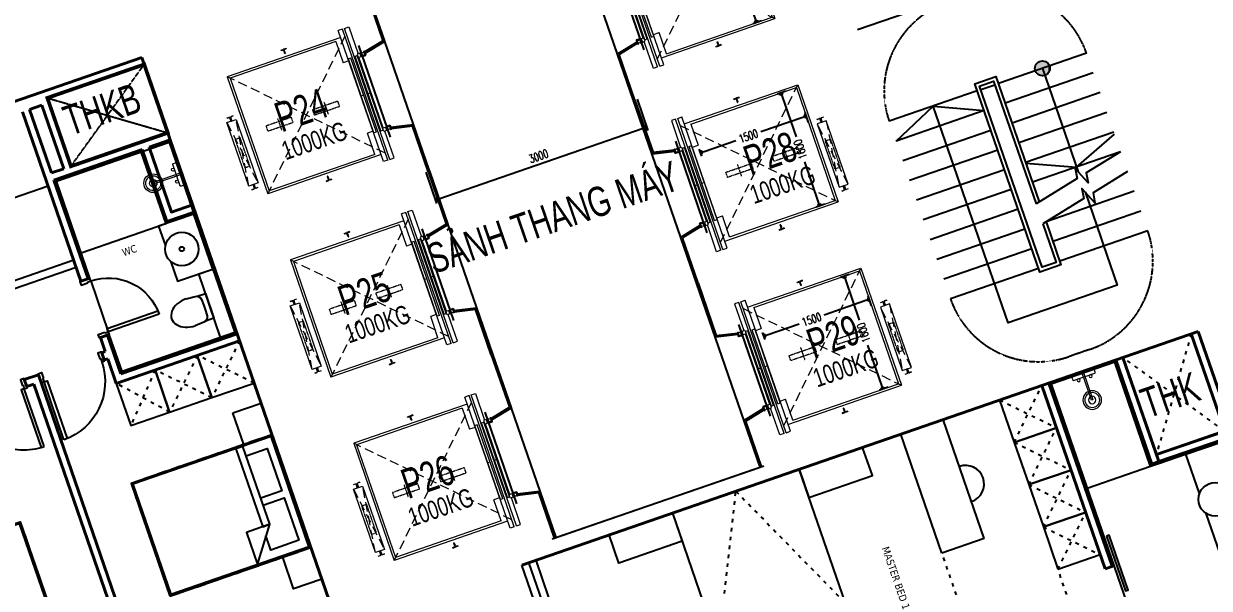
# Model space of a CAD drawing. Header units: millimetres. Extents: x -361654186 to 361255443, y -278569811 to 278836587.
# Drawn here: x -70560 to -54653, y 35943 to 43514 of the extents above; entities that cross this region are included whole.
import ezdxf
from ezdxf.enums import TextEntityAlignment as Align
from ezdxf.xclip import XClip

# ---------------------------------------------------------------- set-up
doc = ezdxf.new("R2010")
doc.units = ezdxf.units.MM
doc.header["$MEASUREMENT"] = 0
doc.header["$XCLIPFRAME"] = 0
for name, pattern in [('220126_HDN_HBA typical plan$0$HIDDEN', [0.375, 0.25, -0.125]), ('ACAD_ISO03W100', [30, 12, -18]), ('Xref_ST_MBDV Cot vach 30.7.2022$0$CENTERX2', [4, 2.5, -0.5, 0.5, -0.5]), ('Xref_ST_MBDV Cot vach 30.7.2022$0$HIDDEN', [0.375, 0.25, -0.125]), ('Xref_ST_MBDV Cot vach 30.7.2022$0$PHANTOMX2', [5, 2.5, -0.5, 0.5, -0.5, 0.5, -0.5])]:
    doc.linetypes.add(name, pattern=pattern)
for name, color, linetype, lineweight in [('00_duong_QH', 7, 'Continuous', 9), ('A-NoiThat', 39, 'Continuous', 13), ('KT-Net cat', 1, 'Continuous', 40), ('Xref_ST_MBDV Cot vach 30.7.2022$0$KT-Noi that', 36, 'Continuous', 9)]:
    doc.layers.add(name, color=color, linetype=linetype, lineweight=lineweight)
for name, color, linetype in [('1VinaPVC-Text', 9, 'Continuous'), ('220403_HDN_Penthouse Plan$0$220207_HDN_HBA_PH_PM$0$A-_FURT-LOOSE_E_N', 8, 'Continuous'), ('A-_FURN----_E-_N', 251, 'Continuous'), ('ccu12-Thay', 7, 'Continuous'), ('IDEA - dim', 251, 'Continuous'), ('KT-Net manh', 139, 'Continuous'), ('Xref_ST_MBDV Cot vach 30.7.2022$0$A-FLOR-STRS-ARROW', 8, 'Continuous'), ('Xref_ST_MBDV Cot vach 30.7.2022$0$KT-Khuat', 9, 'Xref_ST_MBDV Cot vach 30.7.2022$0$HIDDEN'), ('Xref_ST_MBDV Cot vach 30.7.2022$0$KT-Net manh', 139, 'Continuous'), ('Xref_ST_MBDV Cot vach 30.7.2022$0$KT-Text', 7, 'Continuous'), ('Xref_ST_MBDV Cot vach 30.7.2022$0$KT-Thay', 7, 'Continuous'), ('Xref_ST_MBDV Cot vach 30.7.2022$0$KT-Tuong', 1, 'Continuous')]:
    doc.layers.add(name, color=color, linetype=linetype)
doc.styles.add('Tahoma', font='tahoma.ttf')
doc.styles.add('Xref_ST_MBDV Cot vach 30.7.2022$0$Arial', font='arial.ttf', dxfattribs={"width": 0.7})
doc.styles.add('Xref_ST_MBDV Cot vach 30.7.2022$0$DIM', font='vnsimli.shx', dxfattribs={"width": 0.7})
doc.styles.add('Xref_ST_MBDV Cot vach 30.7.2022$0$xref.N.Cot vach tang N2$0$DIM', font='vnsimli.shx', dxfattribs={"width": 0.7})
doc.dimstyles.new('Xref_ST_MBDV Cot vach 30.7.2022$0$CCU 1-100 A1', dxfattribs={"dimscale": 100, "dimtxt": 2.2, "dimasz": 1, "dimexe": 1, "dimexo": 0, "dimgap": 1, "dimtad": 1, "dimdec": 0, "dimdsep": 46, "dimtxsty": 'Xref_ST_MBDV Cot vach 30.7.2022$0$DIM', "dimblk1": 'Xref_ST_MBDV Cot vach 30.7.2022$0$_ARCHTICK', "dimblk2": 'Xref_ST_MBDV Cot vach 30.7.2022$0$_ARCHTICK', "dimsah": 1, "dimcen": 0, "dimdle": 1, "dimclrd": 256, "dimclre": 256, "dimclrt": 31, "dimadec": 0, "dimazin": 0, "dimtfac": 1, "dimtdec": 0, "dimtix": 1, "dimtmove": 2, "dimatfit": 3, "dimldrblk": 'Xref_ST_MBDV Cot vach 30.7.2022$0$_ARCHTICK', "dimfxl": 8, "dimtolj": 1, "dimarcsym": 0})
doc.dimstyles.new('Xref_ST_MBDV Cot vach 30.7.2022$0$xref.N.Cot vach tang N2$0$CCU 1-100 A1', dxfattribs={"dimscale": 100, "dimtxt": 2.2, "dimasz": 1, "dimexe": 1, "dimexo": 0, "dimgap": 1, "dimtad": 1, "dimdec": 0, "dimdsep": 46, "dimtxsty": 'Xref_ST_MBDV Cot vach 30.7.2022$0$xref.N.Cot vach tang N2$0$DIM', "dimblk1": 'Xref_ST_MBDV Cot vach 30.7.2022$0$xref.N.Cot vach tang N2$0$_ARCHTICK', "dimblk2": 'Xref_ST_MBDV Cot vach 30.7.2022$0$xref.N.Cot vach tang N2$0$_ARCHTICK', "dimsah": 1, "dimcen": 0, "dimdle": 1, "dimclrd": 256, "dimclre": 256, "dimclrt": 31, "dimadec": 0, "dimazin": 0, "dimtfac": 1, "dimtdec": 0, "dimtix": 1, "dimtmove": 2, "dimatfit": 3, "dimldrblk": 'Xref_ST_MBDV Cot vach 30.7.2022$0$xref.N.Cot vach tang N2$0$_ARCHTICK', "dimfxl": 8, "dimtolj": 1, "dimarcsym": 0})

# ---------------------------------------------------------------- blocks, each defined once
blk = doc.blocks.new('Xref_ST_MBDV Cot vach 30.7.2022$0$_Open90')
at = {"color": 0, "linetype": 'ByBlock', "lineweight": -2}
for p, q in [((0, 0), (-1, 0)), ((-0.5, 0.5), (0, 0)), ((0, 0), (-0.5, -0.5))]:
    blk.add_line(p, q, dxfattribs=at)
blk = doc.blocks.new('*D16')
at = {"layer": 'Defpoints', "color": 5, "transparency": 16777216}
for p, q in [((-2230, 1494), (-2230, 1596)), ((-730, 1457), (-730, 1596)), ((-2180, 1546), (-1728, 1546)), ((-780, 1546), (-1372, 1546))]:
    blk.add_line(p, q, dxfattribs=at)
at = {"layer": 'Defpoints', "color": 0, "transparency": 16777216}
for p in [(-2230, 1546), (-2230, 1494, 0), (-730, 1457, 0)]:
    blk.add_point(p, dxfattribs=at)
at = {"layer": 'Defpoints', "color": 5, "transparency": 16777216, "xscale": 50, "yscale": 50, "zscale": 50, "rotation": 180}
blk.add_blockref('Xref_ST_MBDV Cot vach 30.7.2022$0$_Open90', (-2230, 1546), dxfattribs=at)
at = {"layer": 'Defpoints', "color": 5, "transparency": 16777216, "xscale": 50, "yscale": 50, "zscale": 50}
blk.add_blockref('Xref_ST_MBDV Cot vach 30.7.2022$0$_Open90', (-730, 1546), dxfattribs=at)
at = {"layer": 'Defpoints', "color": 5, "transparency": 16777216, "insert": (-1550, 1546), "char_height": 110, "attachment_point": 5, "style": 'Xref_ST_MBDV Cot vach 30.7.2022$0$DIM'}
blk.add_mtext('\\A1;1500', dxfattribs=at)
blk = doc.blocks.new('Xref_ST_MBDV Cot vach 30.7.2022$0$_ARCHTICK')
at = {"color": 0, "linetype": 'ByBlock', "const_width": 0.15}
blk.add_lwpolyline([(-0.5, -0.5), (0.5, 0.5)], dxfattribs=at)
blk = doc.blocks.new('*D17')
at = {"layer": 'Defpoints', "color": 5, "transparency": 16777216}
for p, q in [((-879, 1950), (-1000, 1950)), ((-950, 1900), (-950, 1328)), ((-950, 400), (-950, 972)), ((-879, 350), (-1000, 350))]:
    blk.add_line(p, q, dxfattribs=at)
at = {"layer": 'Defpoints', "color": 0, "transparency": 16777216}
for p in [(-879, 1950, 0), (-950, 350), (-879, 350, 0)]:
    blk.add_point(p, dxfattribs=at)
at = {"layer": 'Defpoints', "color": 5, "transparency": 16777216, "xscale": 50, "yscale": 50, "zscale": 50}
for p, rotation in [((-950, 1950), 90), ((-950, 350), 270)]:
    blk.add_blockref('Xref_ST_MBDV Cot vach 30.7.2022$0$_Open90', p, dxfattribs=dict(at, rotation=rotation))
at = {"layer": 'Defpoints', "color": 5, "transparency": 16777216, "insert": (-950, 1150), "char_height": 110, "attachment_point": 5, "rotation": 90, "style": 'Xref_ST_MBDV Cot vach 30.7.2022$0$DIM'}
blk.add_mtext('\\A1;1600', dxfattribs=at)
blk = doc.blocks.new('Xref_ST_MBDV Cot vach 30.7.2022$0$xref.N.Cot vach tang N2$0$_Open90')
at = {"color": 0, "linetype": 'ByBlock', "lineweight": -2}
for p, q in [((0, 0), (-1, 0)), ((-0.5, 0.5), (0, 0)), ((0, 0), (-0.5, -0.5))]:
    blk.add_line(p, q, dxfattribs=at)
blk = doc.blocks.new('*D42')
at = {"layer": 'Defpoints', "color": 5, "transparency": 16777216}
for p, q in [((-62329, 42501), (-62184, 42081)), ((-64989, 41166), (-62247, 42112)), ((-65165, 41522), (-65020, 41102))]:
    blk.add_line(p, q, dxfattribs=at)
at = {"layer": 'Defpoints', "color": 0, "transparency": 16777216}
for p in [(-62329, 42501), (-62200, 42128), (-65165, 41522)]:
    blk.add_point(p, dxfattribs=at)
at = {"layer": 'Defpoints', "color": 5, "transparency": 16777216, "xscale": 50, "yscale": 50, "zscale": 50}
for p, rotation in [((-62200, 42128), 19.04747130685708), ((-65036, 41149), 199.0474713068571)]:
    blk.add_blockref('Xref_ST_MBDV Cot vach 30.7.2022$0$xref.N.Cot vach tang N2$0$_Open90', p, dxfattribs=dict(at, rotation=rotation))
at = {"layer": 'Defpoints', "color": 5, "transparency": 16777216, "insert": (-63652, 41738), "char_height": 110, "attachment_point": 5, "rotation": 19.0475, "style": 'Xref_ST_MBDV Cot vach 30.7.2022$0$xref.N.Cot vach tang N2$0$DIM'}
blk.add_mtext('\\A1;3000', dxfattribs=at)
blk = doc.blocks.new('Xref_ST_MBDV Cot vach 30.7.2022$0$xref.N.Cot vach tang N2$0$_ARCHTICK')
at = {"color": 0, "linetype": 'ByBlock', "const_width": 0.15}
blk.add_lwpolyline([(-0.5, -0.5), (0.5, 0.5)], dxfattribs=at)
blk = doc.blocks.new('ĂERWER')
at = {"layer": 'Xref_ST_MBDV Cot vach 30.7.2022$0$KT-Text', "style": 'Xref_ST_MBDV Cot vach 30.7.2022$0$Arial', "width": 0.7}
for s, rotation, p in [('P24', 19.0468, (-66815, 41905)), ('P28', 19.0475, (-60524, 41326)), ('P25', 19.0468, (-65966, 39447)), ('P29', 19.0475, (-59677, 38868)), ('P26', 19.0468, (-65118, 36989))]:
    blk.add_text(s, height=400, rotation=rotation, dxfattribs=at).set_placement(p, align=Align.CENTER)
for rotation, p in [(19.0468, (-67087, 41420)), (19.0475, (-60805, 40831)), (19.0468, (-66239, 38963)), (19.0475, (-59957, 38373)), (19.0468, (-65390, 36505))]:
    blk.add_text('1000KG', height=250, rotation=rotation, dxfattribs=at).set_placement(p)
blk = doc.blocks.new('*U177')
at = {"layer": 'A-_FURN----_E-_N', "linetype": 'Continuous'}
for points in [[(-800, 600), (-800, 1000), (-1250, 1000), (-1250, 600)], [(-800, -1000), (-800, 1000), (800, 1000), (800, -1000)], [(-780, -980), (-780, 980), (780, 980), (780, -980)], [(1250, 600), (1250, 1000), (800, 1000), (800, 600)]]:
    blk.add_lwpolyline(points, close=True, dxfattribs=at)
at = {"layer": 'A-_FURN----_E-_N', "linetype": '220126_HDN_HBA typical plan$0$HIDDEN', "ltscale": 500}
blk.add_lwpolyline([(-800, -1000), (-800, 1000), (800, 1000), (800, -1000)], close=True, dxfattribs=at)
at = {"layer": 'A-_FURN----_E-_N', "linetype": 'Continuous'}
for points in [[(-55, 580), (-55, 880), (-656, 880), (-656, 480), (-448, 480)], [(646, 580), (646, 880), (45, 880), (45, 580)], [(-780, 249), (-326, 580), (780, 580), (780, 480), (-326, 480), (-326, 580), (-326, 249), (-780, 249)]]:
    blk.add_lwpolyline(points, dxfattribs=at)
blk = doc.blocks.new('A$C2A980E36')
at = {"ltscale": 0.5}
blk.add_lwpolyline([(-10, 0), (10, 0), (10, 400), (-10, 400)], close=True, dxfattribs=at)
blk.add_lwpolyline([(160, 60), (160, 30, -0.414214), (150, 20), (-150, 20, -0.414214), (-160, 30), (-160, 60, -0.414214), (-150, 70), (150, 70, -0.414214)], format="xyb", close=True, dxfattribs=at)
for centre, radius in [((0, 400), 125), ((0, 400), 100), ((0, 400), 50), ((-85, 90), 20), ((85, 90), 20)]:
    blk.add_circle(centre, radius, dxfattribs=at)
blk = doc.blocks.new('220126_HDN_HBA typical plan$0$210902_YS plan 330pm ver13$0$TOTO-WC-CW822J')
at = {"color": 0}
blk.add_lwpolyline([(-177, -119), (-175, 0), (175, 0), (177, -119)], dxfattribs=at)
blk.add_lwpolyline([(-190, -270), (-183, -145, -0.39087), (-115, -78), (-28, -76, -0.013886), (28, -76), (115, -78, -0.39087), (183, -145), (190, -270)], format="xyb", dxfattribs=at)
blk.add_ellipse((0, -270), major_axis=(0, -270), ratio=0.703704, start_param=4.712389, end_param=7.853982, dxfattribs=at)
blk = doc.blocks.new('d900n')
for points in [[(20, -50), (20, -40), (65, -40), (65, 0), (-65, 0), (-65, -50)], [(885, -40), (65, -40), (65, -85), (885, -85)], [(20, -850), (20, -860), (65, -860), (65, -900), (-65, -900), (-65, -850)]]:
    blk.add_lwpolyline(points, close=True)
blk.add_arc((65, -40), 820, 270, 0)
blk = doc.blocks.new('d800')
blk.add_line((760, 70), (40, 70))
for points in [[(40, 790), (40, 70), (85, 70), (85, 790)], [(50, 25), (40, 25), (40, 70), (0, 70), (0, -70), (50, -70)], [(750, 25), (760, 25), (760, 70), (800, 70), (800, -70), (750, -70)]]:
    blk.add_lwpolyline(points, close=True)
blk.add_arc((40, 70), 720, 0, 90)
blk = doc.blocks.new('sdp1')
blk.add_lwpolyline([(11500, 9600), (11500, 9500)])
at = {"layer": 'A-_FURN----_E-_N', "linetype": 'Continuous'}
for points in [[(10300, 5580), (9750, 5580), (9750, 4980), (10300, 4980)], [(10900, 5580), (10300, 5580), (10300, 4980), (10900, 4980)], [(11500, 5580), (10900, 5580), (10900, 4980), (11500, 4980)]]:
    blk.add_lwpolyline(points, close=True, dxfattribs=at)
at = {"layer": 'IDEA - dim'}
for p, q in [((8675, 8380), (9750, 8380)), ((5675, 7330), (9750, 7330)), ((5675, 7230), (9750, 7230))]:
    blk.add_line(p, q, dxfattribs=at)
for points in [[(9875, 7030), (9875, 8405), (11475, 8405), (11475, 5705), (9875, 5705), (9875, 6230)], [(10975, 6883), (10975, 6605), (11475, 6605), (11475, 7385), (10975, 7385), (10975, 7107)]]:
    blk.add_lwpolyline(points, dxfattribs=at)
for points in [[(9875, 8405), (11075, 8405), (11075, 7385), (9875, 7385)], [(11475, 6605), (11475, 5705), (11275, 5705), (11275, 6605)]]:
    blk.add_lwpolyline(points, close=True, dxfattribs=at)
for radius in [225, 30]:
    blk.add_circle((11170, 6995), radius, dxfattribs=at)
at = {"layer": 'KT-Net cat'}
for p, q in [((11500, 9600), (5575, 9600)), ((11500, 9500), (11500, 9600)), ((9750, 9430), (9750, 7030)), ((9850, 9430), (10025, 9430)), ((9850, 8530), (9850, 9430)), ((10025, 9430), (10025, 8530)), ((10125, 8530), (10125, 9500)), ((10125, 9500), (11500, 9500)), ((10025, 8530), (9850, 8530)), ((11500, 8530), (10125, 8530)), ((11500, 8430), (11500, 8530)), ((9850, 8430), (11100, 8430)), ((9850, 7030), (9850, 8430)), ((11200, 8430), (11500, 8430)), ((9750, 7030), (9875, 7030)), ((9750, 6230), (9750, 6030)), ((9750, 6230), (9875, 6230)), ((9850, 5680), (9850, 6230)), ((8800, 6030), (8600, 6030)), ((8600, 6030), (8600, 5930)), ((8600, 5930), (8700, 5930)), ((8700, 5930), (8700, 1500)), ((8800, 1500), (8800, 6030)), ((9750, 6030), (9700, 6030)), ((9700, 5930), (9700, 6030)), ((9700, 5930), (9750, 5930)), ((9750, 5930), (9750, 5580)), ((9750, 5580), (11500, 5580)), ((11500, 5680), (9850, 5680))]:
    blk.add_line(p, q, dxfattribs=at)
for points in [[(11500, 7410), (11100, 7410), (11100, 8430)], [(11500, 7510), (11200, 7510), (11200, 8430)], [(11500, 1500), (11500, 8430)]]:
    blk.add_lwpolyline(points, dxfattribs=at)
at = {"layer": 'KT-Net manh', "linetype": 'ACAD_ISO03W100', "ltscale": 4}
for p, q in [((10300, 4980), (9750, 5580)), ((10300, 5580), (9750, 4980)), ((10900, 4980), (10300, 5580)), ((10900, 5580), (10300, 4980)), ((11500, 4980), (10900, 5580)), ((11500, 5580), (10900, 4980))]:
    blk.add_line(p, q, dxfattribs=at)
at = {"layer": 'Xref_ST_MBDV Cot vach 30.7.2022$0$KT-Khuat', "linetype": 'Xref_ST_MBDV Cot vach 30.7.2022$0$HIDDEN', "ltscale": 5}
for p, q in [((10125, 8530), (11500, 9500)), ((10125, 9500), (11500, 8530))]:
    blk.add_line(p, q, dxfattribs=at)
at = {"layer": 'A-_FURN----_E-_N', "linetype": 'Continuous', "extrusion": (0, 0, -1), "zscale": -1, "rotation": 90}
blk.add_blockref('d800', (-9805, 6230), dxfattribs=at)
at = {"layer": 'A-NoiThat', "rotation": 90}
blk.add_blockref('A$C2A980E36', (11495, 7955), dxfattribs=at)
at = {"layer": 'IDEA - dim'}
for name, p, rotation in [('220126_HDN_HBA typical plan$0$210902_YS plan 330pm ver13$0$TOTO-WC-CW822J', (11275, 6155), 270), ('*U177', (6925, 3447), 90)]:
    blk.add_blockref(name, p, dxfattribs=dict(at, rotation=rotation))
at = {"layer": 'IDEA - dim', "extrusion": (0, 0, -1), "xscale": -1, "zscale": -1, "rotation": 90}
blk.add_blockref('d900n', (-8600, 5980), dxfattribs=at)
at = {"layer": 'IDEA - dim', "extrusion": (0, 0, -1), "zscale": -1, "rotation": 270}
blk.add_blockref('d900n', (-8800, 5980), dxfattribs=at)
at = {"layer": 'IDEA - dim', "xscale": -1, "rotation": 270}
blk.add_blockref('*U177', (10500, 3447), dxfattribs=at)
at = {"layer": '1VinaPVC-Text', "style": 'Tahoma'}
blk.add_text('WC', height=100, dxfattribs=at).set_placement((10399, 7157))
blk = doc.blocks.new('skvl12')
at = {"layer": '220403_HDN_Penthouse Plan$0$220207_HDN_HBA_PH_PM$0$A-_FURT-LOOSE_E_N', "linetype": 'Continuous'}
blk.add_lwpolyline([(-12372, -195), (-15697, -195), (-15697, -1070), (-15697, -1195), (-17175, -1195), (-17175, -2095), (-12372, -2095)], close=True, dxfattribs=at)
at = {"layer": 'A-_FURN----_E-_N', "linetype": 'Continuous'}
for p, q in [((-15697, -1195), (-15697, -2095)), ((-15513, -3620), (-17200, -3620)), ((-15513, -3620), (-15513, -4220)), ((-15513, -4220), (-17200, -4220))]:
    blk.add_line(p, q, dxfattribs=at)
for points in [[(-15008, -2060), (-14229, -2060), (-14229, -2022), (-15008, -2022)], [(-16600, -2820), (-16600, -2220), (-17200, -2220), (-17200, -2820), (-16600, -2820)], [(-16000, -2820), (-16000, -2220), (-16600, -2220), (-16600, -2820), (-16000, -2820)], [(-15400, -2820), (-15400, -2220), (-16000, -2220), (-16000, -2820), (-15400, -2820)], [(-14800, -2820), (-14800, -2220), (-15400, -2220), (-15400, -2820), (-14800, -2820)]]:
    blk.add_lwpolyline(points, close=True, dxfattribs=at)
blk.add_arc((-16285, -3620), 250, 0, 180, dxfattribs=at)
at = {"layer": 'IDEA - dim'}
for p, q in [((-11800, -9400), (-17200, -9400)), ((-11800, -9500), (-17200, -9500)), ((-11800, -9600), (-17200, -9600))]:
    blk.add_line(p, q, dxfattribs=at)
blk.add_lwpolyline([(-15139, -695), (-15697, -695), (-15697, -195), (-14297, -195), (-14297, -695), (-14856, -695)], dxfattribs=at)
for points in [[(-17200, -5664), (-16800, -5664), (-16800, -4764), (-17200, -4764)], [(-17200, -7464), (-15300, -7464), (-15300, -5664), (-17200, -5664)], [(-17200, -7464), (-16800, -7464), (-16800, -8364), (-17200, -8364)]]:
    blk.add_lwpolyline(points, close=True, dxfattribs=at)
blk.add_circle((-14997, -520), 225, dxfattribs=at)
at = {"layer": 'KT-Net cat'}
for p, q in [((-11800, 0), (-17200, 0)), ((-17200, -9600), (-17200, 0)), ((-14600, -2120), (-17200, -2120)), ((-14600, -2220), (-17200, -2220)), ((-14600, -2220), (-14600, -2095))]:
    blk.add_line(p, q, dxfattribs=at)
for points in [[(-17200, 0), (-15822, 0), (-15822, -100), (-17200, -100)], [(-15722, 0), (-15822, 0), (-15822, -1070), (-15722, -1070), (-15722, -170)], [(-17200, -100), (-15822, -100), (-15822, -1070), (-17200, -1070)], [(-17200, -1070), (-15722, -1070), (-15722, -1170), (-17200, -1170)]]:
    blk.add_lwpolyline(points, dxfattribs=at)
at = {"layer": 'KT-Net manh', "linetype": 'ACAD_ISO03W100', "ltscale": 4}
for p, q in [((-16600, -2820), (-17200, -2220)), ((-17200, -2820), (-16600, -2220)), ((-16000, -2820), (-16600, -2220)), ((-16600, -2820), (-16000, -2220)), ((-15400, -2820), (-16000, -2220)), ((-16000, -2820), (-15400, -2220)), ((-14800, -2820), (-15400, -2220)), ((-15400, -2820), (-14800, -2220)), ((-13600, -2820), (-14800, -2820)), ((-13600, -4220), (-15513, -4220))]:
    blk.add_line(p, q, dxfattribs=at)
for points in [[(-17200, -100), (-15822, -1070)], [(-15822, -100), (-17200, -1070)], [(-15300, -7464), (-17200, -6564), (-15300, -5664)]]:
    blk.add_lwpolyline(points, dxfattribs=at)
at = {"layer": 'A-NoiThat', "extrusion": (0, 0, -1), "zscale": -1, "rotation": 89.99788479884775}
blk.add_blockref('A$C2A980E36', (17195, -1645), dxfattribs=at)
at = {"layer": '1VinaPVC-Text', "style": 'Tahoma', "text_generation_flag": 6}
blk.add_text('MASTER BED 1', height=100, rotation=180, dxfattribs=at).set_placement((-15840, -4963))
blk = doc.blocks.new('Xref_ST_MBDV Cot vach 30.7.2022$0$TM 1000kg')
at = {"layer": 'Xref_ST_MBDV Cot vach 30.7.2022$0$KT-Net manh'}
for p, q in [((-2850, 2500), (-2850, 1742.2)), ((-2832, 2500), (-2832, 1754.4)), ((-2550, 1692.7), (-2832, 1754.4)), ((-2500, 1800), (-2500, 500)), ((-2850, 1742.2), (-2847, 1742.2)), ((-2847, 1742.2), (-2847, 1739.2)), ((-2550, 1674.2), (-2847, 1739.2)), ((-2850, 557.8), (-2847, 557.8)), ((-2850, -100), (-2850, 557.8)), ((-2550, 625.8), (-2847, 560.8)), ((-2847, 557.8), (-2847, 560.8)), ((-2550, 607.3), (-2832, 545.6)), ((-2832, -100), (-2832, 545.6))]:
    blk.add_line(p, q, dxfattribs=at)
at = {"layer": 'Xref_ST_MBDV Cot vach 30.7.2022$0$KT-Net manh', "const_width": 2}
for points in [[(-2847, 1742.2), (-2832, 1754.4)], [(-2847, 557.8), (-2832, 545.6)]]:
    blk.add_lwpolyline(points, dxfattribs=at)
at = {"layer": 'Xref_ST_MBDV Cot vach 30.7.2022$0$KT-Net manh', "ltscale": 2}
for points in [[(-2510, 1700), (-2500, 1700), (-2500, 1650), (-2550, 1650), (-2550, 1700), (-2540, 1700), (-2540, 1690), (-2541.6, 1690), (-2541.6, 1698.4), (-2548.4, 1698.4), (-2548.4, 1651.6), (-2501.6, 1651.6), (-2501.6, 1698.4), (-2508.4, 1698.4), (-2508.4, 1690), (-2510, 1690)], [(-2510, 600), (-2500, 600), (-2500, 650), (-2550, 650), (-2550, 600), (-2540, 600), (-2540, 610), (-2541.6, 610), (-2541.6, 601.6), (-2548.4, 601.6), (-2548.4, 648.4), (-2501.6, 648.4), (-2501.6, 601.6), (-2508.4, 601.6), (-2508.4, 610), (-2510, 610)]]:
    blk.add_lwpolyline(points, close=True, dxfattribs=at)
at = {"layer": 'Xref_ST_MBDV Cot vach 30.7.2022$0$KT-Noi that', "linetype": 'Continuous', "ltscale": 2}
for p, q in [((-2460, 2080, 0), (-2460, 1700, 0)), ((-2400, 2080, 0), (-2460, 2080, 0)), ((-2400, 220, 0), (-2400, 2080, 0)), ((-2370, 220, 0), (-2370, 2080, 0)), ((-2370, 2080, 0), (-2310, 2080, 0)), ((-2310, 220, 0), (-2310, 2080, 0)), ((-2310, 1981, 0), (-700, 1981, 0)), ((-2230, 1950, 0), (-730, 1950, 0)), ((-2230, 1950, 0), (-2230, 1650, 0)), ((-730, 1950, 0), (-730, 350, 0)), ((-700, 1981, 0), (-700, 319, 0)), ((-2455, 650, 0), (-2455, 1650, 0)), ((-2441.3, 620, 0), (-2441.3, 1680, 0)), ((-2411, 1680, 0), (-2441.3, 1680, 0)), ((-2411, 620, 0), (-2411, 1680, 0)), ((-2348, 625, 0), (-2348, 1675, 0)), ((-2348, 1675, 0), (-2314, 1675, 0)), ((-2314, 625, 0), (-2314, 1675, 0)), ((-2310, 1650, 0), (-2230, 1650, 0)), ((-2411, 1150, 0), (-2441.3, 1150, 0)), ((-2314, 1150, 0), (-2348, 1150, 0)), ((-2310, 650, 0), (-2230, 650, 0)), ((-2230, 350, 0), (-2230, 650, 0)), ((-2460, 220, 0), (-2460, 600, 0)), ((-2411, 620, 0), (-2441.3, 620, 0)), ((-2348, 625, 0), (-2314, 625, 0)), ((-2310, 319, 0), (-700, 319, 0)), ((-2230, 350, 0), (-730, 350, 0)), ((-2400, 220, 0), (-2460, 220, 0)), ((-2370, 220, 0), (-2310, 220, 0))]:
    blk.add_line(p, q, dxfattribs=at)
at = {"layer": 'Xref_ST_MBDV Cot vach 30.7.2022$0$KT-Noi that', "linetype": 'Continuous'}
for p, q in [((-1572.5, 2077, 0), (-1572.5, 2082, 0)), ((-1572.5, 2082, 0), (-1535, 2082, 0)), ((-1569.5, 2074, 0), (-1540.1, 2070.9, 0)), ((-1497.5, 2082, 0), (-1535, 2082, 0)), ((-1500.5, 2074, 0), (-1529.9, 2070.9, 0)), ((-1497.5, 2077, 0), (-1497.5, 2082, 0)), ((-1540, 2021, 0), (-1540, 2050, 0)), ((-1539, 2020, 0), (-1535, 2020, 0)), ((-1537.1, 2054.1, 0), (-1537.1, 2067.9, 0)), ((-1531, 2020, 0), (-1535, 2020, 0)), ((-1532.9, 2054.1, 0), (-1532.9, 2067.9, 0)), ((-1530, 2021, 0), (-1530, 2050, 0)), ((-603.5, 1460, 0), (-574.4, 1460, 0)), ((-603.5, 1456.8, 0), (-603.5, 1460, 0)), ((-603.5, 1456.8, 0), (-574.4, 1456.8, 0)), ((-568.2, 1406.2, 0), (-568.2, 1450.6, 0)), ((-565, 1406.2, 0), (-565, 1450.6, 0)), ((-555, 1406.2, 0), (-555, 1450.6, 0)), ((-551.8, 1406.2, 0), (-551.8, 1450.6, 0)), ((-516.5, 1460, 0), (-545.6, 1460, 0)), ((-516.5, 1456.8, 0), (-545.6, 1456.8, 0)), ((-516.5, 1456.8, 0), (-516.5, 1460, 0)), ((-558, 1403.2, 0), (-562, 1403.2, 0)), ((-558, 1400, 0), (-562, 1400, 0)), ((-568.2, 493.8, 0), (-568.2, 449.4, 0)), ((-565, 493.8, 0), (-565, 449.4, 0)), ((-558, 500, 0), (-562, 500, 0)), ((-558, 496.8, 0), (-562, 496.8, 0)), ((-555, 493.8, 0), (-555, 449.4, 0)), ((-551.8, 493.8, 0), (-551.8, 449.4, 0)), ((-603.5, 443.2, 0), (-574.4, 443.2, 0)), ((-603.5, 440, 0), (-574.4, 440, 0)), ((-516.5, 443.2, 0), (-545.6, 443.2, 0)), ((-516.5, 440, 0), (-545.6, 440, 0)), ((-1572.5, 223, 0), (-1572.5, 218, 0)), ((-1572.5, 218, 0), (-1535, 218, 0)), ((-1569.5, 226, 0), (-1540.1, 229.1, 0)), ((-1540, 279, 0), (-1540, 250, 0)), ((-1539, 280, 0), (-1535, 280, 0)), ((-1537.1, 245.9, 0), (-1537.1, 232.1, 0)), ((-1531, 280, 0), (-1535, 280, 0)), ((-1497.5, 218, 0), (-1535, 218, 0)), ((-1532.9, 245.9, 0), (-1532.9, 232.1, 0)), ((-1530, 279, 0), (-1530, 250, 0)), ((-1500.5, 226, 0), (-1529.9, 229.1, 0)), ((-1497.5, 223, 0), (-1497.5, 218, 0))]:
    blk.add_line(p, q, dxfattribs=at)
at = {"layer": 'Xref_ST_MBDV Cot vach 30.7.2022$0$KT-Noi that', "linetype": 'Xref_ST_MBDV Cot vach 30.7.2022$0$HIDDEN', "ltscale": 500}
for p, q in [((-2370, 1981, 0), (-700, 319, 0)), ((-2370, 319, 0), (-700, 1981, 0)), ((-495, 1400, 0), (-625, 500, 0)), ((-495, 500, 0), (-625, 1400, 0))]:
    blk.add_line(p, q, dxfattribs=at)
at = {"layer": 'Xref_ST_MBDV Cot vach 30.7.2022$0$KT-Noi that', "linetype": 'Xref_ST_MBDV Cot vach 30.7.2022$0$CENTERX2'}
for p, q in [((-1815, 1236, 0), (-1815, 1066.7, 0)), ((-1155, 1236, 0), (-1155, 1066.7, 0))]:
    blk.add_line(p, q, dxfattribs=at)
at = {"layer": 'Xref_ST_MBDV Cot vach 30.7.2022$0$KT-Noi that', "linetype": 'Continuous', "ltscale": 2, "elevation": 0}
for points in [[(-2485, 1700), (-2445, 1700), (-2445, 1650), (-2485, 1650)], [(-495, 1400), (-625, 1400), (-625, 500), (-495, 500)], [(-2485, 600), (-2445, 600), (-2445, 650), (-2485, 650)]]:
    blk.add_lwpolyline(points, close=True, dxfattribs=at)
at = {"layer": 'Xref_ST_MBDV Cot vach 30.7.2022$0$KT-Noi that', "linetype": 'Xref_ST_MBDV Cot vach 30.7.2022$0$PHANTOMX2', "elevation": 0}
for points in [[(-1635, 1186), (-1635, 1114), (-1995, 1114), (-1995, 1186)], [(-975, 1186), (-975, 1114), (-1335, 1114), (-1335, 1186)], [(-524, 1150), (-524, 750), (-596, 750), (-596, 1150)]]:
    blk.add_lwpolyline(points, close=True, dxfattribs=at)
at = {"layer": 'Xref_ST_MBDV Cot vach 30.7.2022$0$KT-Noi that', "linetype": 'Continuous'}
for centre, radius, start, end in [((-1569.5, 2077, 0), 3, 180, 270), ((-1540.1, 2067.9, 0), 3, 0, 90), ((-1529.9, 2067.9, 0), 3, 90, 180), ((-1500.5, 2077, 0), 3, 270, 0), ((-1542.3, 2054.7, 0), 5.25, 295.66972, 353.31728), ((-1539, 2021, 0), 1, 180, 270), ((-1527.7, 2054.7, 0), 5.25, 186.68272, 244.33028), ((-1531, 2021, 0), 1, 270, 0), ((-574.4, 1450.6, 0), 9.4, 0, 90), ((-574.4, 1450.6, 0), 6.2, 0, 90), ((-545.6, 1450.6, 0), 9.4, 90, 180), ((-545.6, 1450.6, 0), 6.2, 90, 180), ((-562, 1406.2, 0), 6.2, 180, 270), ((-562, 1406.2, 0), 3, 180, 270), ((-558, 1406.2, 0), 3, 270, 0), ((-558, 1406.2, 0), 6.2, 270, 0), ((-562, 493.8, 0), 6.2, 90, 180), ((-562, 493.8, 0), 3, 90, 180), ((-558, 493.8, 0), 6.2, 0, 90), ((-558, 493.8, 0), 3, 0, 90), ((-574.4, 449.4, 0), 6.2, 270, 0), ((-574.4, 449.4, 0), 9.4, 270, 0), ((-545.6, 449.4, 0), 9.4, 180, 270), ((-545.6, 449.4, 0), 6.2, 180, 270), ((-1569.5, 223, 0), 3, 90, 180), ((-1540.1, 232.1, 0), 3, 270, 0), ((-1539, 279, 0), 1, 90, 180), ((-1542.3, 245.3, 0), 5.25, 6.68272, 64.33028), ((-1527.7, 245.3, 0), 5.25, 115.66972, 173.31728), ((-1529.9, 232.1, 0), 3, 180, 270), ((-1531, 279, 0), 1, 0, 90), ((-1500.5, 223, 0), 3, 0, 90)]:
    blk.add_arc(centre, radius, start, end, dxfattribs=at)
at = {"layer": 'Defpoints', "color": 5}
for base, p1, p2, angle, picture, middle in [((-950.2, 350), (-879.1, 1950, 0), (-879.1, 350, 0), 90, '*D17', (-950.2, 1150)), ((-2230, 1545.8), (-730, 1457.2, 0), (-2230, 1494.3, 0), 180, '*D16', (-1550.1, 1545.8))]:
    dim = blk.add_linear_dim(base=base, p1=p1, p2=p2, angle=angle, dimstyle='Xref_ST_MBDV Cot vach 30.7.2022$0$CCU 1-100 A1', override={"dimscale": 50, "dimblk1": 'Xref_ST_MBDV Cot vach 30.7.2022$0$_Open90', "dimblk2": 'Xref_ST_MBDV Cot vach 30.7.2022$0$_Open90', "dimclrd": 5, "dimclre": 5, "dimclrt": 5, "dimlwd": 65535, "dimlwe": 65535}, dxfattribs=at)
    dim.commit()
    dim.dimension.update_dxf_attribs({"geometry": picture, "text_midpoint": middle, "dimtype": 128})

msp = doc.modelspace()

# ---------------------------------------------------------------- hatches: boundary and pattern name
at = {"layer": 'Xref_ST_MBDV Cot vach 30.7.2022$0$KT-Net manh'}
h = msp.add_hatch(color=256, dxfattribs=at)
edge = h.paths.add_edge_path(flags=0)
edge.add_arc((-56891.3, 42915.6), 100, 199.04714, 559.04714)
h = msp.add_hatch(color=256, dxfattribs=at)
edge = h.paths.add_edge_path(flags=0)
edge.add_arc((-56891.3, 42915.6), 100, 199.04714, 559.04714)
msp.add_hatch(color=256, dxfattribs=at).paths.add_polyline_path([(-56893.2, 43015.5), (-56951.6, 42995.4), (-56987, 42944.7), (-56985.9, 42882.9), (-56948.6, 42833.6), (-56889.5, 42815.6), (-56831.1, 42835.7), (-56795.7, 42886.4), (-56796.8, 42948.2), (-56834, 42997.5)], flags=0)
msp.add_hatch(color=256, dxfattribs=at).paths.add_polyline_path([(-56893.2, 43015.5), (-56951.6, 42995.4), (-56987, 42944.7), (-56985.9, 42882.9), (-56948.6, 42833.6), (-56889.5, 42815.6), (-56831.1, 42835.7), (-56795.7, 42886.4), (-56796.8, 42948.2), (-56834, 42997.5)], flags=0)

# ---------------------------------------------------------------- linework, layer by layer
at = {"layer": '00_duong_QH', "color": 251, "extrusion": (7.52316e-37, 3.29453e-06, 1), "elevation": 0}
for points in [[(-67604.9, 47058.4), (-68012.4, 48238.6), (-68352.8, 49264.2, -0.5721349), (-63965.8, 55577), (-63965.8, 55577), (-48893.2, 51221.9, -0.260044), (-45962.5, 48619), (-41822.5, 36692.5), (-40100.1, 31673.7, -0.0851587), (-39798.8, 29842.7), (-39808.9, 28170.4), (-36873, 28170.4, -0.4853325), (-36573, 28570.4), (-8455.9, 28570.4, -0.3325648), (-3256, 23917.1), (-1689.9, 16402), (-1650.9, 16200.2), (-808.1, 12371.4, -0.4743644), (-5967.1, 6070.4), (-38752, 6070.4), (-51104.5, 6070.4, -0.3210444), (-56306.9, 9785.7), (-64631.8, 33863.9, 0.4109427), (-65278.7, 34182.9)], [(-67883.5, 48517.7), (-68167, 49338.9, -0.5685039), (-64001.3, 55379.1), (-48942.5, 51027.9, -0.2604471), (-46151.6, 48553.7), (-42023.8, 36622.8), (-40289.1, 31608.3, -0.0851587), (-39998.8, 29843.9), (-40008.9, 28170.4)], [(-67168.3, 45793.9), (-69186.7, 45087.9), (-71604.5, 52090.9, 0.3654504), (-76316.2, 54156.4), (-105251.9, 44174.2, 0.4561586), (-107468.3, 38521.1), (-99355.1, 24907.3, 0.3106789), (-93192.1, 22936), (-70669.3, 30727.4, 0.2299221), (-70384.4, 31142.1), (-70163.5, 32158.8, -0.2831678), (-69704.7, 32660.4), (-65284.3, 34181), (-65284.3, 34181)], [(-71781, 52030, 0.3727735), (-75821.6, 53914.3), (-105257.3, 43759.2, 0.4585216), (-107302, 38607.4), (-99387.7, 25327.4, 0.355305), (-93639.7, 23225.5), (-70845.1, 31089.8, 0.2042795), (-70778.8, 31210.9), (-70555, 32240.8, -0.2754116), (-69827.2, 33041.3), (-65414.8, 34559.2)]]:
    msp.add_lwpolyline(points, format="xyb", dxfattribs=at)
at = {"layer": 'ccu12-Thay', "const_width": 50}
msp.add_lwpolyline([(-70243, 42519.3), (-68943.3, 42968), (-68626.7, 42051.1), (-69926.4, 41602.4)], close=True, dxfattribs=at)
at = {"layer": 'Xref_ST_MBDV Cot vach 30.7.2022$0$A-FLOR-STRS-ARROW', "elevation": 0}
for points in [[(-55843.6, 41796.2), (-56302.9, 41512.8), (-56279.8, 41379.2), (-56452.7, 41571.9), (-56425.7, 41437), (-56977.5, 41096.7)], [(-55752, 41530.7), (-56211.2, 41247.3), (-56188.1, 41113.7), (-56361.1, 41306.3), (-56334.1, 41171.5), (-56885.8, 40831.1)]]:
    msp.add_lwpolyline(points, dxfattribs=at)
at = {"layer": 'Xref_ST_MBDV Cot vach 30.7.2022$0$KT-Net manh'}
msp.add_line((-56795.7, 42886.4, 0), (-56796.8, 42948.2, 0), dxfattribs=at)
msp.add_line((-56795.7, 42886.4, 0), (-56796.8, 42948.2, 0), dxfattribs=at)
at = {"layer": 'Xref_ST_MBDV Cot vach 30.7.2022$0$KT-Net manh', "elevation": 0}
msp.add_lwpolyline([(-65933.1, 43901.4), (-63420.2, 36623), (-60679, 37569.4), (-63191, 44845.3)], close=True, dxfattribs=at)
at = {"layer": 'Xref_ST_MBDV Cot vach 30.7.2022$0$KT-Net manh', "linetype": 'Xref_ST_MBDV Cot vach 30.7.2022$0$HIDDEN', "elevation": 0}
for points in [[(-56300.5, 43119.5, 0.4141313), (-57889.8, 43893.2), (-58173.9, 43795.2, 0.4141313), (-58947.2, 42205.8, 1.0000292)], [(-55478.2, 40737.5, -0.4141313), (-56251.5, 39148.1), (-56535.6, 39050, -0.4141313), (-58124.9, 39823.7, -1.0000292)]]:
    msp.add_lwpolyline(points, format="xyb", dxfattribs=at)
at = {"layer": 'Xref_ST_MBDV Cot vach 30.7.2022$0$KT-Net manh', "elevation": 0}
for points in [[(-56891.3, 42915.6), (-56411.6, 41526)], [(-58855.9, 41941.1), (-58356.5, 42409.7), (-57674.3, 42349)], [(-56319.9, 41260.5), (-56108.1, 40647), (-56075.5, 40552.4), (-55887.8, 40008.9), (-57353, 39503.1), (-58356.5, 42409.7)], [(-57113.6, 41644.2), (-56434.4, 41592.2), (-55925.2, 42032.5)]]:
    msp.add_lwpolyline(points, dxfattribs=at)
at = {"layer": 'Xref_ST_MBDV Cot vach 30.7.2022$0$KT-Net manh'}
msp.add_circle((-56891.3, 42915.6, 0), 100, dxfattribs=at)
msp.add_circle((-56891.3, 42915.6, 0), 100, dxfattribs=at)
at = {"layer": 'Xref_ST_MBDV Cot vach 30.7.2022$0$KT-Thay', "extrusion": (-1.21212e-08, -4.22423e-09, 1)}
for p, q in [((-56300.5, 43119.5, 0), (-57482.1, 42711.6, 0)), ((-56209.2, 42854.8, 0), (-57390.7, 42446.9, 0)), ((-57765.7, 42613.7, 0), (-58947.2, 42205.8, 0)), ((-56117.8, 42590.2, 0), (-57299.4, 42182.2, 0)), ((-57674.3, 42349, 0), (-58855.9, 41941.1, 0)), ((-56026.4, 42325.5, 0), (-57208, 41917.6, 0)), ((-57582.9, 42084.3, 0), (-58764.5, 41676.4, 0)), ((-55935, 42060.8, 0), (-57116.6, 41652.9, 0)), ((-57491.6, 41819.7, 0), (-58673.1, 41411.7, 0)), ((-55843.7, 41796.2, 0), (-57025.2, 41388.2, 0)), ((-57400.2, 41555, 0), (-58581.7, 41147.1, 0)), ((-57308.8, 41290.3, 0), (-58490.4, 40882.4, 0)), ((-55660.9, 41266.8, 0), (-56842.5, 40858.9, 0)), ((-57217.4, 41025.7, 0), (-58399, 40617.7, 0)), ((-55569.5, 41002.2, 0), (-56751.1, 40594.2, 0)), ((-57126, 40761, 0), (-58307.6, 40353.1, 0)), ((-55478.2, 40737.5), (-56659.7, 40329.6, 0)), ((-57034.7, 40496.3, 0), (-58216.2, 40088.4, 0)), ((-56943.3, 40231.7, 0), (-58124.9, 39823.7))]:
    msp.add_line(p, q, dxfattribs=at)
at = {"layer": 'Xref_ST_MBDV Cot vach 30.7.2022$0$KT-Thay'}
msp.add_line((-57718.4, 42630, 0), (-57529.4, 42695.3, 0), dxfattribs=at)
at = {"layer": 'Xref_ST_MBDV Cot vach 30.7.2022$0$KT-Thay', "elevation": 0}
for points in [[(-56842.2, 40858), (-56643.4, 40282.3), (-56927, 40184.4), (-57798.3, 42708.2), (-57514.7, 42806.1), (-56933.8, 41123.6)], [(-56885.8, 40831.1), (-56707, 40313.2), (-56896, 40248), (-57734.7, 42677.3), (-57545.7, 42742.5), (-56977.5, 41096.7)]]:
    msp.add_lwpolyline(points, dxfattribs=at)
at = {"layer": 'Xref_ST_MBDV Cot vach 30.7.2022$0$KT-Tuong'}
for p, q in [((-59371.5, 43434.6), (-58237.2, 43826.2)), ((-63467.3, 36606.8), (-60630.7, 37583.3)), ((-63402.2, 36417.7), (-60565.6, 37394.2))]:
    msp.add_line(p, q, dxfattribs=at)

# ---------------------------------------------------------------- block references
at = {"layer": 'IDEA - dim'}
for name, p, rotation in [('sdp1', (-76713.4, 30235.1), 19.04713796589107), ('skvl12', (-49187.4, 23129.3, 0), 289.0471379530849)]:
    msp.add_blockref(name, p, dxfattribs=dict(at, rotation=rotation))
at = {"layer": 'Xref_ST_MBDV Cot vach 30.7.2022$0$KT-Noi that', "rotation": 19.04748280657569}
for p in [(-59714.7, 43509.4), (-58866.2, 41051.7), (-58017.7, 38594.1)]:
    msp.add_blockref('Xref_ST_MBDV Cot vach 30.7.2022$0$TM 1000kg', p, dxfattribs=at)
at = {"layer": 'Xref_ST_MBDV Cot vach 30.7.2022$0$KT-Noi that', "xscale": -0.9999999999999999, "rotation": 19.04679309956864}
for p in [(-67843.8, 40702.8), (-66995.3, 38245.1), (-66146.8, 35787.5)]:
    msp.add_blockref('Xref_ST_MBDV Cot vach 30.7.2022$0$TM 1000kg', p, dxfattribs=at)
at = {"layer": 'Xref_ST_MBDV Cot vach 30.7.2022$0$KT-Text'}
ref = msp.add_blockref('ĂERWER', (42.7, 261.9, 0), dxfattribs=at)
XClip(ref).set_block_clipping_path([(-129162.7130534218, -17397.7690829069), (14817.2869467421, 85402.2309170931)])

# ---------------------------------------------------------------- texts
at = {"layer": 'Xref_ST_MBDV Cot vach 30.7.2022$0$KT-Text', "extrusion": (-7.74205e-08, -2.60102e-08, 1), "style": 'Xref_ST_MBDV Cot vach 30.7.2022$0$Arial', "width": 0.7}
for s, p in [('THKB', (-69445.2, 42178.3, 0)), ('SẢNH THANG MÁY', (-63393.2, 40729.2, 0)), ('THK', (-55111.9, 38347.1, 0))]:
    msp.add_text(s, height=400, rotation=19, dxfattribs=at).set_placement(p, align=Align.CENTER)

# ---------------------------------------------------------------- dimensions: what is measured, and where the dimension line sits
at = {"layer": 'Defpoints', "color": 5}
dim = msp.add_aligned_dim(p1=(-65164.5, 41522), p2=(-62328.8, 42501.1), distance=-394.2, dimstyle='Xref_ST_MBDV Cot vach 30.7.2022$0$xref.N.Cot vach tang N2$0$CCU 1-100 A1', override={"dimscale": 50, "dimblk1": 'Xref_ST_MBDV Cot vach 30.7.2022$0$xref.N.Cot vach tang N2$0$_Open90', "dimblk2": 'Xref_ST_MBDV Cot vach 30.7.2022$0$xref.N.Cot vach tang N2$0$_Open90', "dimclrd": 5, "dimclre": 5, "dimclrt": 5, "dimlwd": 65535, "dimlwe": 65535}, dxfattribs=at)
dim.commit()
dim.dimension.update_dxf_attribs({"geometry": '*D42', "text_midpoint": (-63652.2, 41738.1)})

doc.saveas('drawing.dxf')
